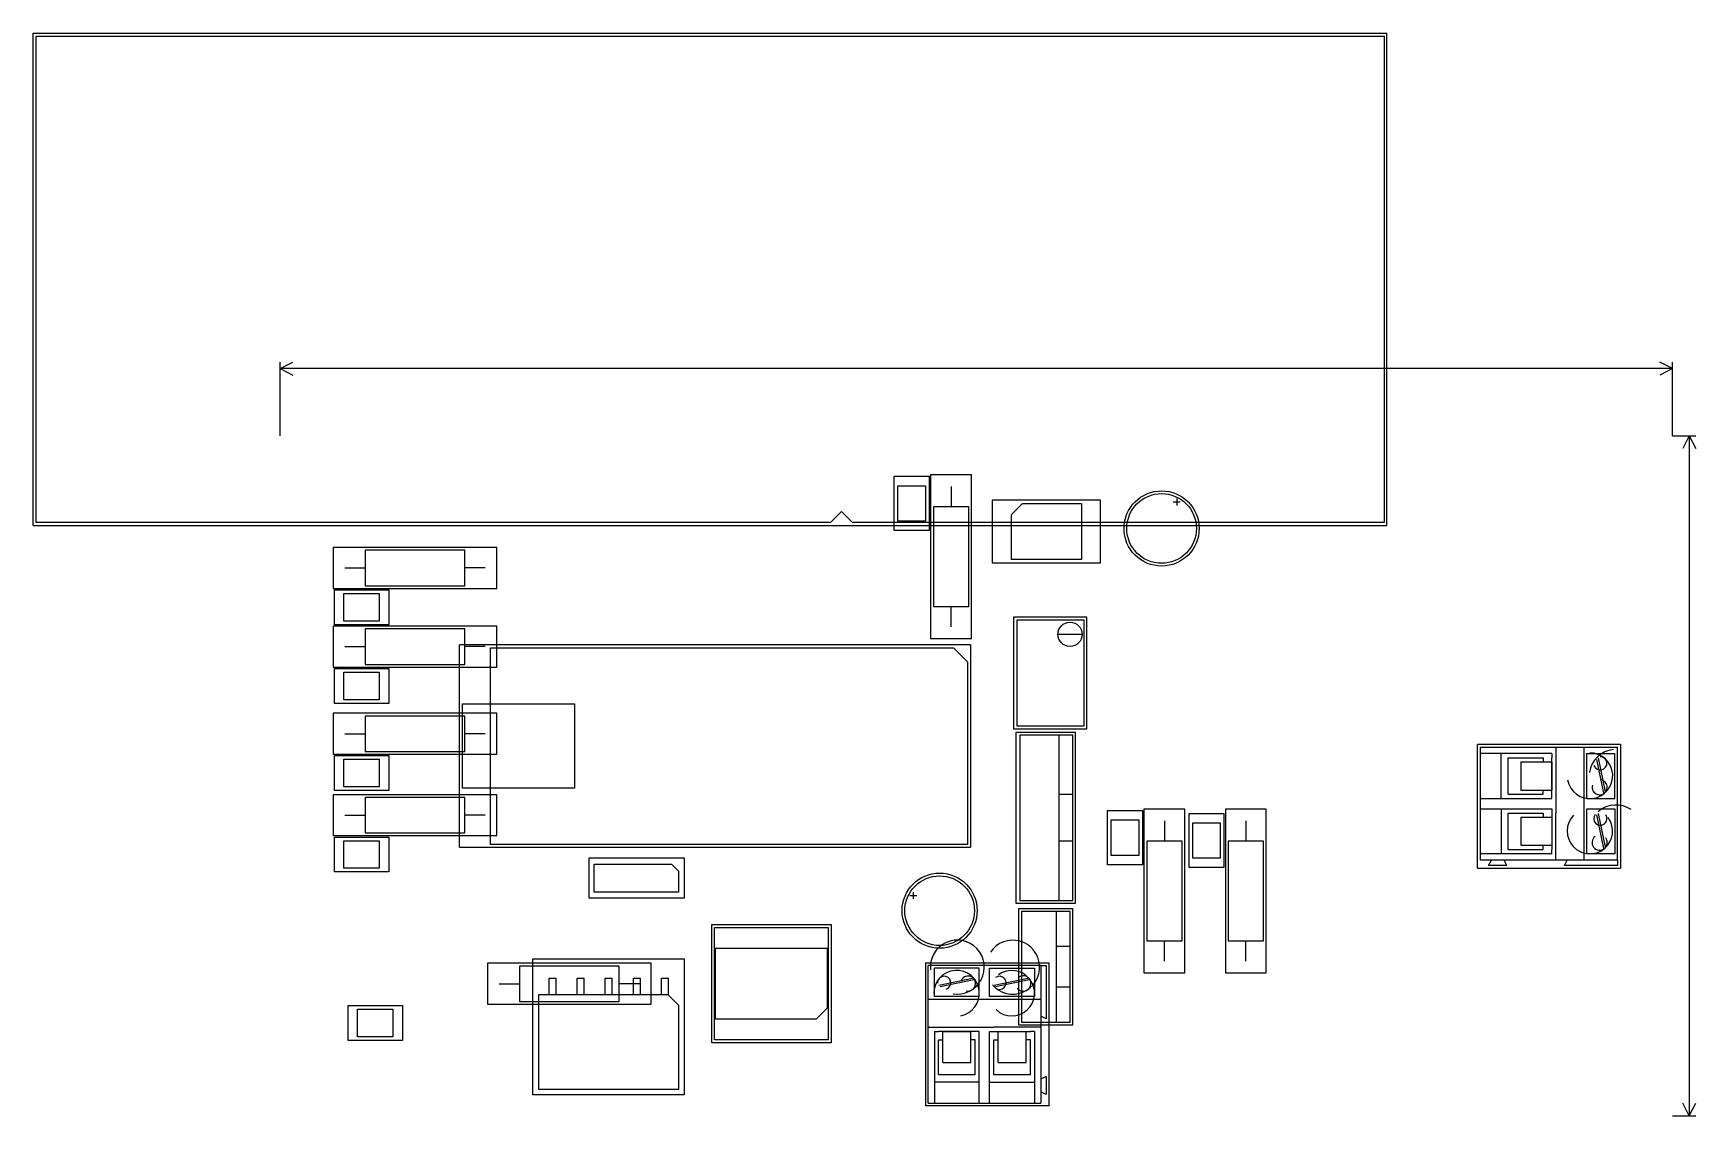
# Model space of a CAD drawing. Header units: metres. Extents: x 55 to 206, y -116 to -18.
import ezdxf

# ---------------------------------------------------------------- set-up
doc = ezdxf.new("R2010")
doc.units = ezdxf.units.M

msp = doc.modelspace()

# ---------------------------------------------------------------- linework, layer by layer
at = {"layer": 'BCrtYd', "color": 8}
for p, q in [((55.374, -62.694), (55.374, -18.194)), ((55.374, -18.194), (177.874, -18.194)), ((177.874, -62.694), (177.874, -18.194)), ((55.374, -62.694), (177.874, -62.694)), ((116.774, -109.49), (116.774, -98.79)), ((116.774, -98.79), (127.574, -98.79)), ((127.574, -98.79), (127.574, -109.49)), ((100.572, -101.882), (114.272, -101.882)), ((100.572, -114.182), (100.572, -101.882)), ((114.272, -101.882), (114.272, -114.182)), ((127.574, -109.49), (116.774, -109.49)), ((114.272, -114.182), (100.572, -114.182))]:
    msp.add_line(p, q, dxfattribs=at)
at = {"layer": 'BFab', "color": 6}
for p, q in [((55.624, -18.444), (177.624, -18.444)), ((55.624, -62.444), (55.624, -18.444)), ((177.624, -18.444), (177.624, -62.444)), ((77.724, -54.61), (77.724, -47.927579)), ((77.724, -48.514), (78.850504, -47.927579)), ((203.708, -48.514), (202.581496, -47.927579)), ((203.708, -54.61), (203.708, -47.927579)), ((203.708, -48.514), (77.724, -48.514)), ((77.724, -48.514), (78.850504, -49.100421)), ((203.708, -48.514), (202.581496, -49.100421)), ((203.708, -54.61), (205.818421, -54.61)), ((205.232, -54.61), (204.645579, -55.736504)), ((205.232, -54.61), (205.232, -116.078)), ((205.232, -54.61), (205.818421, -55.736504)), ((128.524, -61.444), (127.524, -62.444)), ((129.524, -62.444), (128.524, -61.444)), ((127.524, -62.444), (55.624, -62.444)), ((177.624, -62.444), (129.524, -62.444)), ((117.034, -99.06), (127.314, -99.06)), ((117.034, -109.22), (117.034, -99.06)), ((127.314, -99.06), (127.314, -109.22)), ((127.254, -100.965), (117.094, -100.965)), ((117.094, -100.965), (117.094, -107.315)), ((127.254, -106.315), (127.254, -100.965)), ((102.062, -103.632), (102.662, -103.632)), ((102.062, -105.152), (102.062, -103.632)), ((102.662, -103.632), (102.662, -105.152)), ((104.602, -103.632), (105.202, -103.632)), ((104.602, -105.152), (104.602, -103.632)), ((105.202, -103.632), (105.202, -105.152)), ((107.142, -103.632), (107.742, -103.632)), ((107.142, -105.152), (107.142, -103.632)), ((107.742, -103.632), (107.742, -105.152)), ((109.682, -105.152), (109.682, -103.632)), ((109.682, -103.632), (110.282, -103.632)), ((110.282, -103.632), (110.282, -105.152)), ((112.222, -105.152), (112.222, -103.632)), ((112.222, -103.632), (112.822, -103.632)), ((112.822, -103.632), (112.822, -105.152)), ((112.822, -105.152), (101.092, -105.152)), ((101.092, -105.152), (101.092, -113.662)), ((113.792, -106.122), (112.822, -105.152)), ((113.792, -113.662), (113.792, -106.122)), ((126.254, -107.315), (127.254, -106.315)), ((117.094, -107.315), (126.254, -107.315)), ((127.314, -109.22), (117.034, -109.22)), ((101.092, -113.662), (113.792, -113.662)), ((205.232, -116.078), (204.645579, -114.951496)), ((205.232, -116.078), (205.818421, -114.951496)), ((203.708, -116.078), (205.818421, -116.078))]:
    msp.add_line(p, q, dxfattribs=at)
at = {"layer": 'FCrtYd', "color": 7}
for p, q in [((133.294, -58.256), (136.454, -58.256)), ((133.294, -63.156), (133.294, -58.256)), ((136.454, -58.256), (136.454, -63.156)), ((136.58, -58.132), (136.58, -72.932)), ((140.28, -58.132), (136.58, -58.132)), ((140.28, -72.932), (140.28, -58.132)), ((151.956, -60.426), (142.156, -60.426)), ((142.156, -60.426), (142.156, -66.076)), ((151.956, -66.076), (151.956, -60.426)), ((136.454, -63.156), (133.294, -63.156)), ((97.316, -64.698), (82.516, -64.698)), ((82.516, -64.698), (82.516, -68.398)), ((97.316, -68.398), (97.316, -64.698)), ((142.156, -66.076), (151.956, -66.076)), ((82.516, -68.398), (97.316, -68.398)), ((82.64, -71.684), (82.64, -68.524)), ((82.64, -68.524), (87.54, -68.524)), ((87.54, -68.524), (87.54, -71.684)), ((97.316, -71.81), (82.516, -71.81)), ((82.516, -71.81), (82.516, -75.51)), ((87.54, -71.684), (82.64, -71.684)), ((97.316, -75.51), (97.316, -71.81)), ((144.077018, -71.004991), (144.077018, -81.104991)), ((150.727018, -71.004991), (144.077018, -71.004991)), ((150.727018, -81.104991), (150.727018, -71.004991)), ((93.957018, -91.778991), (93.957018, -73.498991)), ((140.177018, -73.498991), (93.957018, -73.498991)), ((136.58, -72.932), (140.28, -72.932)), ((140.177018, -73.498991), (140.177018, -91.778991)), ((82.516, -75.51), (97.316, -75.51)), ((82.64, -75.636), (87.54, -75.636)), ((82.64, -78.796), (82.64, -75.636)), ((87.54, -75.636), (87.54, -78.796)), ((82.516, -79.684), (82.516, -83.384)), ((97.316, -79.684), (82.516, -79.684)), ((87.54, -78.796), (82.64, -78.796)), ((97.316, -83.384), (97.316, -79.684)), ((144.077018, -81.104991), (150.727018, -81.104991)), ((144.277018, -81.414991), (144.277018, -96.864991)), ((149.697018, -81.414991), (144.277018, -81.414991)), ((149.697018, -96.864991), (149.697018, -81.414991)), ((186.062, -93.704), (186.062, -82.514)), ((199.002, -82.514), (186.062, -82.514)), ((199.002, -82.514), (199.002, -93.704)), ((82.516, -83.384), (97.316, -83.384)), ((82.64, -86.67), (82.64, -83.51)), ((82.64, -83.51), (87.54, -83.51)), ((87.54, -83.51), (87.54, -86.67)), ((82.516, -87.05), (82.516, -90.75)), ((97.316, -87.05), (82.516, -87.05)), ((87.54, -86.67), (82.64, -86.67)), ((97.316, -90.75), (97.316, -87.05)), ((152.598, -93.382), (152.598, -88.482)), ((152.598, -88.482), (155.758, -88.482)), ((155.758, -88.482), (155.758, -93.382)), ((159.584, -88.358), (155.884, -88.358)), ((155.884, -88.358), (155.884, -103.158)), ((159.584, -103.158), (159.584, -88.358)), ((159.964, -88.736), (163.124, -88.736)), ((159.964, -93.636), (159.964, -88.736)), ((163.124, -88.736), (163.124, -93.636)), ((166.95, -88.358), (163.25, -88.358)), ((163.25, -88.358), (163.25, -103.158)), ((166.95, -103.158), (166.95, -88.358)), ((82.516, -90.75), (97.316, -90.75)), ((82.64, -90.876), (87.54, -90.876)), ((82.64, -94.036), (82.64, -90.876)), ((87.54, -90.876), (87.54, -94.036)), ((93.957018, -91.778991), (140.177018, -91.778991)), ((105.645018, -92.786991), (105.645018, -96.386991)), ((114.295018, -92.786991), (105.645018, -92.786991)), ((114.295018, -96.386991), (114.295018, -92.786991)), ((87.54, -94.036), (82.64, -94.036)), ((155.758, -93.382), (152.598, -93.382)), ((163.124, -93.636), (159.964, -93.636)), ((186.062, -93.704), (199.002, -93.704)), ((105.645018, -96.386991), (114.295018, -96.386991)), ((144.277018, -96.864991), (149.697018, -96.864991)), ((144.54, -97.366), (144.54, -107.866)), ((149.45, -97.366), (144.54, -97.366)), ((149.45, -107.866), (149.45, -97.366)), ((96.486, -102.29), (96.486, -105.99)), ((111.286, -102.29), (96.486, -102.29)), ((111.286, -105.99), (111.286, -102.29)), ((136.108, -102.242), (147.298, -102.242)), ((136.108, -102.242), (136.108, -115.182)), ((147.298, -115.182), (147.298, -102.242)), ((155.884, -103.158), (159.584, -103.158)), ((163.25, -103.158), (166.95, -103.158)), ((83.8735, -106.116), (88.7735, -106.116)), ((83.8735, -109.276), (83.8735, -106.116)), ((88.7735, -106.116), (88.7735, -109.276)), ((96.486, -105.99), (111.286, -105.99)), ((144.54, -107.866), (149.45, -107.866)), ((88.7735, -109.276), (83.8735, -109.276)), ((147.298, -115.182), (136.108, -115.182))]:
    msp.add_line(p, q, dxfattribs=at)
for centre in [(157.48, -62.972), (137.394, -97.536)]:
    msp.add_circle(centre, 3.4, dxfattribs=at)
at = {"layer": 'FFab', "color": 5}
for p, q in [((133.624, -62.306), (133.624, -59.106)), ((133.624, -59.106), (136.124, -59.106)), ((136.124, -59.106), (136.124, -62.306)), ((138.43, -59.182), (138.43, -61.032)), ((136.83, -61.032), (136.83, -70.032)), ((140.03, -61.032), (136.83, -61.032)), ((140.03, -70.032), (140.03, -61.032)), ((143.891, -61.706), (144.891, -60.706)), ((144.891, -60.706), (150.241, -60.706)), ((150.241, -60.706), (150.241, -65.786)), ((159.1685, -60.593028), (158.5385, -60.593028)), ((158.8535, -60.278028), (158.8535, -60.908028)), ((136.124, -62.306), (133.624, -62.306)), ((143.891, -65.786), (143.891, -61.706)), ((94.416, -64.948), (85.416, -64.948)), ((85.416, -64.948), (85.416, -68.148)), ((94.416, -68.148), (94.416, -64.948)), ((150.241, -65.786), (143.891, -65.786)), ((83.566, -66.548), (85.416, -66.548)), ((96.266, -66.548), (94.416, -66.548)), ((83.49, -68.854), (86.69, -68.854)), ((83.49, -71.354), (83.49, -68.854)), ((85.416, -68.148), (94.416, -68.148)), ((86.69, -68.854), (86.69, -71.354)), ((136.83, -70.032), (140.03, -70.032)), ((138.43, -71.882), (138.43, -70.032)), ((86.69, -71.354), (83.49, -71.354)), ((85.416, -72.06), (85.416, -75.26)), ((94.416, -72.06), (85.416, -72.06)), ((94.416, -75.26), (94.416, -72.06)), ((150.467018, -71.279991), (144.367018, -71.279991)), ((144.367018, -71.279991), (144.367018, -80.809991)), ((150.467018, -80.809991), (150.467018, -71.279991)), ((83.566, -73.66), (85.416, -73.66)), ((96.266, -73.66), (94.416, -73.66)), ((150.282018, -72.549991), (148.113018, -72.548991)), ((150.282018, -72.549991), (148.113018, -72.548991)), ((96.747018, -91.538991), (96.747018, -73.758991)), ((96.747018, -73.758991), (138.657018, -73.758991)), ((138.657018, -73.758991), (139.927018, -75.028991)), ((139.927018, -75.028991), (139.927018, -91.538991)), ((83.49, -78.466), (83.49, -75.966)), ((83.49, -75.966), (86.69, -75.966)), ((85.416, -75.26), (94.416, -75.26)), ((86.69, -75.966), (86.69, -78.466)), ((86.69, -78.466), (83.49, -78.466)), ((94.207018, -78.838991), (104.367018, -78.838991)), ((94.207018, -86.458991), (94.207018, -78.838991)), ((104.367018, -78.838991), (104.367018, -86.458991)), ((94.416, -79.934), (85.416, -79.934)), ((85.416, -79.934), (85.416, -83.134)), ((94.416, -83.134), (94.416, -79.934)), ((144.367018, -80.809991), (150.467018, -80.809991)), ((83.566, -81.534), (85.416, -81.534)), ((96.266, -81.534), (94.416, -81.534)), ((149.447018, -81.669991), (144.647018, -81.669991)), ((144.647018, -81.669991), (144.647018, -96.609991)), ((148.177018, -81.669991), (148.177018, -96.609991)), ((149.447018, -96.609991), (149.447018, -81.669991)), ((83.49, -83.84), (86.69, -83.84)), ((83.49, -86.34), (83.49, -83.84)), ((85.416, -83.134), (94.416, -83.134)), ((86.69, -83.84), (86.69, -86.34)), ((186.312, -82.764), (186.312, -83.324)), ((186.312, -82.764), (193.172, -82.764)), ((188.212, -83.324), (186.312, -83.324)), ((186.312, -83.324), (186.312, -87.384)), ((192.782, -83.324), (188.212, -83.324)), ((188.212, -87.384), (188.212, -83.324)), ((188.852, -83.704), (192.022, -83.704)), ((188.852, -87.004), (188.852, -83.704)), ((189.992, -84.084), (192.782, -84.084)), ((189.992, -84.084), (189.992, -86.624)), ((192.022, -83.704), (192.022, -84.084)), ((192.782, -83.324), (192.782, -83.704)), ((192.782, -87.004), (192.782, -83.704)), ((192.782, -84.084), (192.782, -86.624)), ((193.172, -82.764), (193.172, -83.704)), ((193.172, -82.764), (195.702, -82.764)), ((193.172, -83.704), (193.172, -87.004)), ((195.702, -82.764), (198.752, -82.764)), ((195.702, -82.764), (195.702, -92.954)), ((195.962, -83.324), (198.502, -83.324)), ((195.962, -87.384), (195.962, -83.324)), ((196.852, -83.854), (197.482, -86.904)), ((196.982, -83.724), (197.612, -86.784)), ((198.502, -87.384), (198.502, -83.324)), ((198.752, -92.954), (198.752, -82.764)), ((86.69, -86.34), (83.49, -86.34)), ((104.367018, -86.458991), (94.207018, -86.458991)), ((149.447018, -87.024991), (148.177018, -87.024991)), ((188.852, -87.004), (192.022, -87.004)), ((189.992, -86.624), (192.782, -86.624)), ((192.022, -87.004), (192.022, -86.624)), ((192.782, -87.384), (192.782, -87.004)), ((193.172, -87.004), (193.172, -88.704)), ((85.416, -87.3), (85.416, -90.5)), ((94.416, -87.3), (85.416, -87.3)), ((94.416, -90.5), (94.416, -87.3)), ((186.312, -87.384), (186.312, -88.324)), ((186.312, -87.384), (188.212, -87.384)), ((186.312, -88.324), (188.212, -88.324)), ((186.312, -88.324), (186.312, -92.394)), ((188.212, -87.384), (192.782, -87.384)), ((188.212, -88.324), (188.212, -92.394)), ((188.212, -88.324), (192.782, -88.324)), ((188.852, -88.704), (192.022, -88.704)), ((188.852, -92.014), (188.852, -88.704)), ((192.022, -88.704), (192.022, -89.084)), ((192.782, -88.324), (192.782, -88.704)), ((192.782, -88.704), (192.782, -92.014)), ((193.172, -92.014), (193.172, -88.704)), ((195.962, -87.384), (198.502, -87.384)), ((195.962, -88.324), (198.502, -88.324)), ((195.962, -92.394), (195.962, -88.324)), ((196.982, -88.734), (197.612, -91.784)), ((198.502, -88.324), (198.502, -92.394)), ((83.566, -88.9), (85.416, -88.9)), ((96.266, -88.9), (94.416, -88.9)), ((152.928, -89.332), (155.428, -89.332)), ((152.928, -92.532), (152.928, -89.332)), ((155.428, -89.332), (155.428, -92.532)), ((157.734, -89.408), (157.734, -91.258)), ((160.294, -92.786), (160.294, -89.586)), ((160.294, -89.586), (162.794, -89.586)), ((162.794, -89.586), (162.794, -92.786)), ((165.1, -89.408), (165.1, -91.258)), ((189.992, -89.084), (192.782, -89.084)), ((189.992, -89.084), (189.992, -91.624)), ((192.782, -89.084), (192.782, -91.624)), ((196.852, -88.864), (197.482, -91.904)), ((83.49, -91.206), (86.69, -91.206)), ((83.49, -93.706), (83.49, -91.206)), ((85.416, -90.5), (94.416, -90.5)), ((86.69, -91.206), (86.69, -93.706)), ((139.927018, -91.538991), (96.747018, -91.538991)), ((149.447018, -91.254991), (148.177018, -91.254991)), ((159.334, -91.258), (156.134, -91.258)), ((156.134, -91.258), (156.134, -100.258)), ((159.334, -100.258), (159.334, -91.258)), ((163.5, -91.258), (163.5, -100.258)), ((166.7, -91.258), (163.5, -91.258)), ((166.7, -100.258), (166.7, -91.258)), ((189.992, -91.624), (192.782, -91.624)), ((192.022, -92.014), (192.022, -91.624)), ((155.428, -92.532), (152.928, -92.532)), ((162.794, -92.786), (160.294, -92.786)), ((186.312, -92.394), (186.312, -92.954)), ((188.212, -92.394), (186.312, -92.394)), ((187.322, -92.954), (186.312, -92.954)), ((187.072, -93.454), (187.322, -92.954)), ((188.472, -92.954), (187.322, -92.954)), ((192.782, -92.394), (188.212, -92.394)), ((188.722, -93.454), (188.472, -92.954)), ((193.172, -92.954), (188.472, -92.954)), ((188.852, -92.014), (192.022, -92.014)), ((192.782, -92.394), (192.782, -92.014)), ((193.172, -92.954), (193.172, -92.014)), ((194.182, -92.954), (193.172, -92.954)), ((193.932, -93.454), (194.182, -92.954)), ((195.702, -92.954), (194.182, -92.954)), ((198.752, -92.954), (195.702, -92.954)), ((198.502, -92.394), (195.962, -92.394)), ((198.752, -92.954), (198.752, -93.454)), ((86.69, -93.706), (83.49, -93.706)), ((106.145018, -95.856991), (106.145018, -93.316991)), ((106.145018, -93.316991), (113.130018, -93.316991)), ((113.130018, -93.316991), (113.765018, -93.951991)), ((113.765018, -93.951991), (113.765018, -95.856991)), ((188.722, -93.454), (187.072, -93.454)), ((198.752, -93.454), (193.932, -93.454)), ((113.765018, -95.856991), (106.145018, -95.856991)), ((134.700028, -96.1625), (135.330028, -96.1625)), ((135.015028, -95.8475), (135.015028, -96.4775)), ((144.647018, -96.609991), (149.447018, -96.609991)), ((144.8, -97.616), (144.8, -107.616)), ((149.2, -97.616), (144.8, -97.616)), ((147.93, -97.616), (147.93, -107.616)), ((149.2, -107.616), (149.2, -97.616)), ((149.2, -100.766), (147.93, -100.766)), ((156.134, -100.258), (159.334, -100.258)), ((157.734, -102.108), (157.734, -100.258)), ((163.5, -100.258), (166.7, -100.258)), ((165.1, -102.108), (165.1, -100.258)), ((108.386, -102.54), (99.386, -102.54)), ((99.386, -102.54), (99.386, -105.74)), ((108.386, -105.74), (108.386, -102.54)), ((136.358, -105.542), (136.358, -102.492)), ((146.548, -102.492), (136.358, -102.492)), ((136.918, -105.282), (136.918, -102.742)), ((140.978, -102.742), (136.918, -102.742)), ((137.318, -104.262), (140.378, -103.632)), ((137.448, -104.392), (140.498, -103.762)), ((140.978, -105.282), (140.978, -102.742)), ((141.918, -105.282), (141.918, -102.742)), ((141.918, -102.742), (145.988, -102.742)), ((142.328, -104.262), (145.378, -103.632)), ((142.458, -104.392), (145.498, -103.762)), ((145.988, -102.742), (145.988, -105.282)), ((146.548, -102.492), (146.548, -105.542)), ((146.548, -102.492), (147.048, -102.492)), ((147.048, -102.492), (147.048, -107.312)), ((97.536, -104.14), (99.386, -104.14)), ((110.236, -104.14), (108.386, -104.14)), ((140.978, -105.282), (136.918, -105.282)), ((145.988, -105.282), (141.918, -105.282)), ((149.2, -104.466), (147.93, -104.466)), ((84.7235, -108.946), (84.7235, -106.446)), ((84.7235, -106.446), (87.9235, -106.446)), ((87.9235, -106.446), (87.9235, -108.946)), ((99.386, -105.74), (108.386, -105.74)), ((136.358, -108.072), (136.358, -105.542)), ((136.358, -105.542), (146.548, -105.542)), ((146.548, -105.542), (146.548, -107.062)), ((136.358, -108.072), (137.298, -108.072)), ((136.358, -114.932), (136.358, -108.072)), ((137.298, -108.072), (140.598, -108.072)), ((140.598, -108.072), (142.298, -108.072)), ((145.608, -108.072), (142.298, -108.072)), ((144.8, -107.616), (149.2, -107.616)), ((146.548, -108.072), (145.608, -108.072)), ((147.048, -107.312), (146.548, -107.062)), ((146.548, -107.062), (146.548, -108.072)), ((146.548, -108.072), (146.548, -112.772)), ((87.9235, -108.946), (84.7235, -108.946)), ((136.918, -108.462), (137.298, -108.462)), ((136.918, -108.462), (136.918, -113.032)), ((140.598, -108.462), (137.298, -108.462)), ((137.298, -109.222), (137.678, -109.222)), ((137.298, -112.392), (137.298, -109.222)), ((137.678, -108.462), (140.218, -108.462)), ((137.678, -111.252), (137.678, -108.462)), ((140.218, -111.252), (140.218, -108.462)), ((140.598, -109.222), (140.218, -109.222)), ((140.978, -108.462), (140.598, -108.462)), ((140.598, -112.392), (140.598, -109.222)), ((140.978, -113.032), (140.978, -108.462)), ((141.918, -108.462), (142.298, -108.462)), ((141.918, -113.032), (141.918, -108.462)), ((142.298, -108.462), (145.608, -108.462)), ((142.298, -109.222), (142.678, -109.222)), ((142.298, -112.392), (142.298, -109.222)), ((142.678, -108.462), (145.218, -108.462)), ((142.678, -111.252), (142.678, -108.462)), ((145.218, -111.252), (145.218, -108.462)), ((145.608, -109.222), (145.218, -109.222)), ((145.988, -108.462), (145.608, -108.462)), ((145.608, -112.392), (145.608, -109.222)), ((145.988, -108.462), (145.988, -113.032)), ((137.678, -111.252), (140.218, -111.252)), ((142.678, -111.252), (145.218, -111.252)), ((140.598, -112.392), (137.298, -112.392)), ((145.608, -112.392), (142.298, -112.392)), ((147.048, -112.522), (146.548, -112.772)), ((146.548, -112.772), (146.548, -113.922)), ((147.048, -112.522), (147.048, -114.172)), ((136.918, -113.032), (136.918, -114.932)), ((140.978, -113.032), (136.918, -113.032)), ((140.978, -114.932), (140.978, -113.032)), ((141.918, -114.932), (141.918, -113.032)), ((141.918, -113.032), (145.988, -113.032)), ((145.988, -113.032), (145.988, -114.932)), ((147.048, -114.172), (146.548, -113.922)), ((146.548, -113.922), (146.548, -114.932)), ((136.358, -114.932), (136.918, -114.932)), ((136.918, -114.932), (140.978, -114.932)), ((140.978, -114.932), (141.918, -114.932)), ((141.918, -114.932), (145.988, -114.932)), ((145.988, -114.932), (146.548, -114.932))]:
    msp.add_line(p, q, dxfattribs=at)
for centre, radius in [((157.48, -62.972), 3.15), ((149.197018, -72.549991), 1.095), ((137.394, -97.536), 3.15)]:
    msp.add_circle(centre, radius, dxfattribs=at)
for centre, radius, start, end in [((196.242, -85.334), 2.063056, -169.400205, -269.400205), ((198.602, -85.404), 2.442007, 95.631348, 171.131348), ((197.182, -84.214), 0.595399, -163.80497, -268.00497), ((197.122, -86.374), 0.679412, 165.127788, 74.627788), ((198.602, -90.414), 2.436001, 55.797633, 131.297633), ((196.242, -90.334), 2.055262, 136.106218, 36.106218), ((197.182, -89.214), 0.595399, 139.68475, 35.48475), ((197.122, -91.374), 0.686804, 127.484791, 36.984791), ((138.998, -102.642), 2.442007, -98.868652, -174.368652), ((144.008, -102.642), 2.436001, -138.702367, -214.202367), ((138.928, -105.002), 2.063056, -79.400205, -179.400205), ((137.808, -104.062), 0.595399, -73.80497, -178.00497), ((139.968, -104.122), 0.679412, -104.872212, -195.372212), ((142.808, -104.062), 0.595399, -130.31525, -234.51525), ((143.928, -105.002), 2.055262, -133.893782, -233.893782), ((144.968, -104.122), 0.686804, -142.515209, -233.015209)]:
    msp.add_arc(centre, radius, start, end, dxfattribs=at)

doc.saveas('drawing.dxf')
